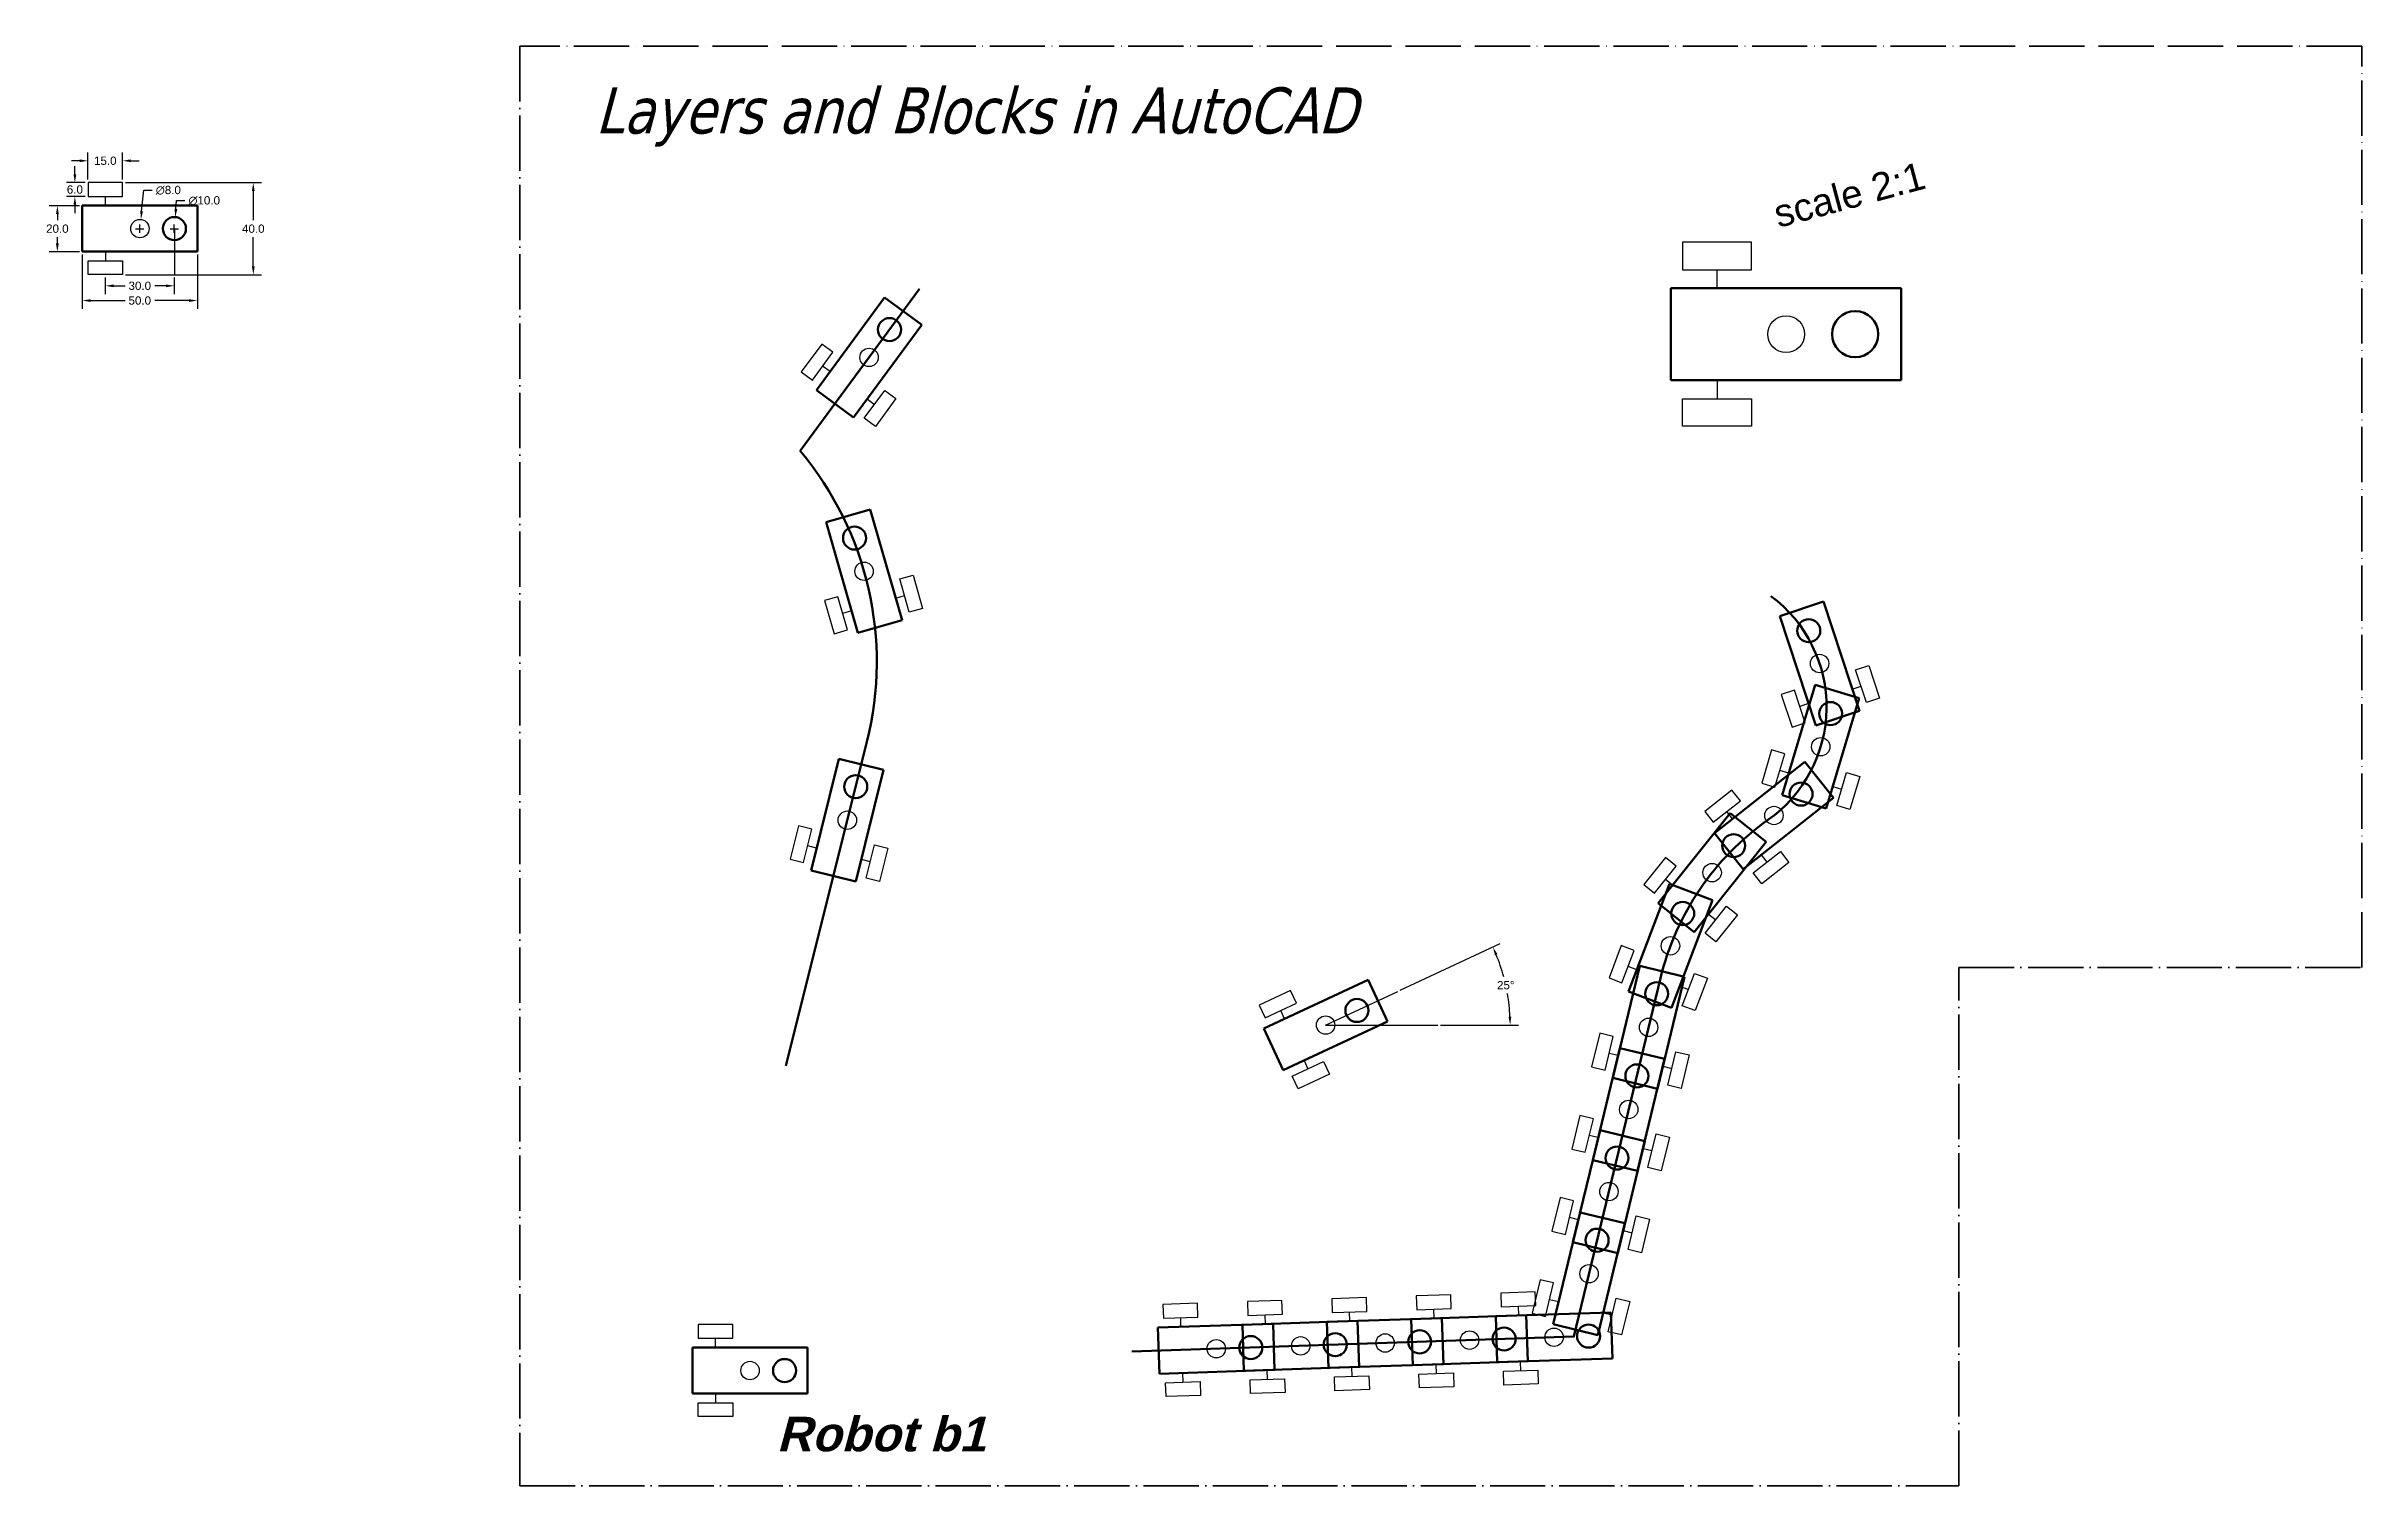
# Model space of a CAD drawing. Header units: inches. Extents: x 3112 to 4118, y 2513 to 3138.
import ezdxf
from ezdxf.enums import TextEntityAlignment as Align

# ---------------------------------------------------------------- set-up
doc = ezdxf.new("R2010")
doc.units = ezdxf.units.IN
doc.header["$MEASUREMENT"] = 0
doc.linetypes.add('ACAD_ISO04W100', pattern=[30, 24, -3, 0, -3])
for name, color, linetype, lineweight in [('Body', 1, 'Continuous', 50), ('Border', 5, 'ACAD_ISO04W100', 35), ('Path', 3, 'Continuous', 50), ('Text', 241, 'Continuous', 35)]:
    doc.layers.add(name, color=color, linetype=linetype, lineweight=lineweight)
doc.layers.add('Dimensions', color=4, linetype='Continuous')
doc.styles.add('Cool', font='swissbo.ttf', dxfattribs={"oblique": 15, "height": 5})
doc.styles.get("Standard").update_dxf_attribs({"font": 'Arial.ttf'})
doc.styles.add('style1', font='Verdana.ttf', dxfattribs={"width": 0.8, "oblique": 15, "height": 5})
doc.dimstyles.get("Standard").update_dxf_attribs({"dimscale": 20, "dimtxt": 0.18, "dimasz": 0.18, "dimexe": 0.18, "dimexo": 0.0625, "dimgap": 0.09, "dimtad": 0, "dimtih": 1, "dimtoh": 1, "dimdec": 1, "dimzin": 0, "dimdsep": 46, "dimtxsty": 'Standard', "dimcen": 0.09, "dimadec": 0, "dimazin": 0, "dimtfac": 1, "dimtdec": 1, "dimtix": 1, "dimtofl": 0, "dimtmove": 0, "dimatfit": 0, "dimfxl": 1, "dimtolj": 1, "dimtzin": 0, "dimarcsym": 0})

# ---------------------------------------------------------------- blocks, each defined once
blk = doc.blocks.new('Block1')
for p, q in [((-7.5, 20), (-22.5, 20)), ((-22.5, 20), (-22.5, 14)), ((-7.5, 14), (-7.5, 20)), ((-22.5, 14), (-7.5, 14)), ((-15, 10), (-15, 14)), ((-15, -10), (-15, -14)), ((-22.5, -14), (-7.5, -14)), ((-22.5, -20), (-22.5, -14)), ((-7.5, -14), (-7.5, -20)), ((-7.5, -20), (-22.5, -20))]:
    blk.add_line(p, q)
blk.add_circle((0, 0), 4)
at = {"layer": 'Body'}
for p, q in [((-25, 10), (25, 10)), ((-25, -10), (-25, 10)), ((25, 10), (25, -10)), ((25, -10), (-25, -10))]:
    blk.add_line(p, q, dxfattribs=at)
blk.add_circle((15, 0), 5, dxfattribs=at)
blk = doc.blocks.new('*D3')
at = {"layer": 'Defpoints', "color": 0, "transparency": 16777216}
for p in [(3127.8, 3069), (3117, 3049), (3127.8, 3049)]:
    blk.add_point(p, dxfattribs=at)
at = {"layer": 'Dimensions', "color": 0, "lineweight": -2, "transparency": 16777216}
for p, q in [((3126.6, 3069), (3113.4, 3069)), ((3117, 3065.4), (3117, 3062.7)), ((3126.6, 3049), (3113.4, 3049)), ((3117, 3052.6), (3117, 3055.4))]:
    blk.add_line(p, q, dxfattribs=at)
at = {"layer": 'Dimensions', "color": 0, "transparency": 16777216}
for points in [[(3116.4, 3065.4), (3117.6, 3065.4), (3117, 3069)], [(3116.4, 3052.6), (3117.6, 3052.6), (3117, 3049)]]:
    blk.add_solid(points, dxfattribs=at)
at = {"layer": 'Dimensions', "color": 0, "transparency": 16777216, "insert": (3117, 3059), "char_height": 3.6, "attachment_point": 5}
blk.add_mtext('\\A1;20.0', dxfattribs=at)
blk = doc.blocks.new('*D4')
at = {"layer": 'Defpoints', "color": 0, "transparency": 16777216}
for p in [(3124.6, 3079), (3130.3, 3079), (3130.3, 3073)]:
    blk.add_point(p, dxfattribs=at)
at = {"layer": 'Dimensions', "color": 0, "lineweight": -2, "transparency": 16777216}
for p, q in [((3129.1, 3079), (3121, 3079)), ((3124.6, 3082.6), (3124.6, 3086.2)), ((3129.1, 3073), (3121, 3073)), ((3124.6, 3069.4), (3124.6, 3065.8))]:
    blk.add_line(p, q, dxfattribs=at)
at = {"layer": 'Dimensions', "color": 0, "transparency": 16777216}
for points in [[(3124, 3082.6), (3125.2, 3082.6), (3124.6, 3079)], [(3124, 3069.4), (3125.2, 3069.4), (3124.6, 3073)]]:
    blk.add_solid(points, dxfattribs=at)
at = {"layer": 'Dimensions', "color": 0, "transparency": 16777216, "insert": (3124.6, 3076), "char_height": 3.6, "attachment_point": 5}
blk.add_mtext('\\A1;6.0', dxfattribs=at)
blk = doc.blocks.new('*D5')
at = {"layer": 'Defpoints', "color": 0, "transparency": 16777216}
for p in [(3130.3, 3088.5), (3130.3, 3079), (3145.3, 3079)]:
    blk.add_point(p, dxfattribs=at)
at = {"layer": 'Dimensions', "color": 0, "lineweight": -2, "transparency": 16777216}
for p, q in [((3126.7, 3088.5), (3123.1, 3088.5)), ((3130.3, 3080.3), (3130.3, 3092.1)), ((3145.3, 3080.3), (3145.3, 3092.1)), ((3148.9, 3088.5), (3152.5, 3088.5))]:
    blk.add_line(p, q, dxfattribs=at)
at = {"layer": 'Dimensions', "color": 0, "transparency": 16777216}
for points in [[(3126.7, 3089.1), (3126.7, 3087.9), (3130.3, 3088.5)], [(3148.9, 3089.1), (3148.9, 3087.9), (3145.3, 3088.5)]]:
    blk.add_solid(points, dxfattribs=at)
at = {"layer": 'Dimensions', "color": 0, "transparency": 16777216, "insert": (3137.8, 3088.5), "char_height": 3.6, "attachment_point": 5}
blk.add_mtext('\\A1;15.0', dxfattribs=at)
blk = doc.blocks.new('*D6')
at = {"layer": 'Defpoints', "color": 0, "transparency": 16777216}
for p in [(3168.2, 3064), (3167.4, 3054.1)]:
    blk.add_point(p, dxfattribs=at)
at = {"layer": 'Dimensions', "color": 0, "lineweight": -2, "transparency": 16777216}
for p, q in [((3168.5, 3067.6), (3168.8, 3071.2)), ((3168.8, 3071.2), (3172.4, 3071.2)), ((3166, 3059), (3169.6, 3059)), ((3167.8, 3057.2), (3167.8, 3060.8))]:
    blk.add_line(p, q, dxfattribs=at)
at = {"layer": 'Dimensions', "color": 0, "transparency": 16777216}
blk.add_solid([(3167.9, 3067.7), (3169.1, 3067.6), (3168.2, 3064)], dxfattribs=at)
at = {"layer": 'Dimensions', "color": 0, "transparency": 16777216, "insert": (3180.8, 3071.2), "char_height": 3.6, "attachment_point": 5}
blk.add_mtext('\\A1;∅10.0', dxfattribs=at)
blk = doc.blocks.new('*D7')
at = {"layer": 'Defpoints', "color": 0, "transparency": 16777216}
for p in [(3153.3, 3063), (3152.4, 3055.1)]:
    blk.add_point(p, dxfattribs=at)
at = {"layer": 'Dimensions', "color": 0, "lineweight": -2, "transparency": 16777216}
for p, q in [((3153.6, 3066.6), (3154.6, 3075.7)), ((3154.6, 3075.7), (3158.2, 3075.7)), ((3151, 3059), (3154.6, 3059)), ((3152.8, 3057.2), (3152.8, 3060.8))]:
    blk.add_line(p, q, dxfattribs=at)
at = {"layer": 'Dimensions', "color": 0, "transparency": 16777216}
blk.add_solid([(3153, 3066.7), (3154.2, 3066.5), (3153.3, 3063)], dxfattribs=at)
at = {"layer": 'Dimensions', "color": 0, "transparency": 16777216, "insert": (3165.2, 3075.7), "char_height": 3.6, "attachment_point": 5}
blk.add_mtext('\\A1;∅8.0', dxfattribs=at)
blk = doc.blocks.new('*D8')
at = {"layer": 'Defpoints', "color": 0, "transparency": 16777216}
for p in [(3127.8, 3049), (3177.8, 3049), (3127.8, 3027.8)]:
    blk.add_point(p, dxfattribs=at)
at = {"layer": 'Dimensions', "color": 0, "lineweight": -2, "transparency": 16777216}
for p, q in [((3127.8, 3047.8), (3127.8, 3024.2)), ((3177.8, 3047.8), (3177.8, 3024.2)), ((3131.4, 3027.8), (3146.4, 3027.8)), ((3174.2, 3027.8), (3159.3, 3027.8))]:
    blk.add_line(p, q, dxfattribs=at)
at = {"layer": 'Dimensions', "color": 0, "transparency": 16777216}
for points in [[(3131.4, 3028.4), (3131.4, 3027.2), (3127.8, 3027.8)], [(3174.2, 3028.4), (3174.2, 3027.2), (3177.8, 3027.8)]]:
    blk.add_solid(points, dxfattribs=at)
at = {"layer": 'Dimensions', "color": 0, "transparency": 16777216, "insert": (3152.8, 3027.8), "char_height": 3.6, "attachment_point": 5}
blk.add_mtext('\\A1;50.0', dxfattribs=at)
blk = doc.blocks.new('*D9')
at = {"layer": 'Defpoints', "color": 0, "transparency": 16777216}
for p in [(3137.8, 3039), (3167.8, 3039), (3137.8, 3034.2)]:
    blk.add_point(p, dxfattribs=at)
at = {"layer": 'Dimensions', "color": 0, "lineweight": -2, "transparency": 16777216}
for p, q in [((3137.8, 3037.8), (3137.8, 3030.6)), ((3167.8, 3037.8), (3167.8, 3030.6)), ((3141.4, 3034.2), (3146.4, 3034.2)), ((3164.2, 3034.2), (3159.3, 3034.2))]:
    blk.add_line(p, q, dxfattribs=at)
at = {"layer": 'Dimensions', "color": 0, "transparency": 16777216}
for points in [[(3141.4, 3034.8), (3141.4, 3033.6), (3137.8, 3034.2)], [(3164.2, 3034.8), (3164.2, 3033.6), (3167.8, 3034.2)]]:
    blk.add_solid(points, dxfattribs=at)
at = {"layer": 'Dimensions', "color": 0, "transparency": 16777216, "insert": (3152.8, 3034.2), "char_height": 3.6, "attachment_point": 5}
blk.add_mtext('\\A1;30.0', dxfattribs=at)
blk = doc.blocks.new('*D10')
at = {"layer": 'Defpoints', "color": 0, "transparency": 16777216}
for p in [(3145.3, 3079), (3145.3, 3039), (3202.1, 3039)]:
    blk.add_point(p, dxfattribs=at)
at = {"layer": 'Dimensions', "color": 0, "lineweight": -2, "transparency": 16777216}
for p, q in [((3146.6, 3079), (3205.7, 3079)), ((3202.1, 3075.4), (3202.1, 3062.7)), ((3202.1, 3042.6), (3202.1, 3055.4)), ((3146.6, 3039), (3205.7, 3039))]:
    blk.add_line(p, q, dxfattribs=at)
at = {"layer": 'Dimensions', "color": 0, "transparency": 16777216}
for points in [[(3201.5, 3075.4), (3202.7, 3075.4), (3202.1, 3079)], [(3201.5, 3042.6), (3202.7, 3042.6), (3202.1, 3039)]]:
    blk.add_solid(points, dxfattribs=at)
at = {"layer": 'Dimensions', "color": 0, "transparency": 16777216, "insert": (3202.1, 3059), "char_height": 3.6, "attachment_point": 5}
blk.add_mtext('\\A1;40.0', dxfattribs=at)
blk = doc.blocks.new('*D11')
at = {"layer": 'Defpoints', "color": 0, "transparency": 16777216}
for p in [(3699.2, 2727.8), (3747.1, 2724.8), (3667.9, 2713.2), (3667.9, 2713.2), (3716.5, 2713.2)]:
    blk.add_point(p, dxfattribs=at)
at = {"layer": 'Dimensions', "color": 0, "lineweight": -2, "transparency": 16777216}
for p, q in [((3700.3, 2728.3), (3743.7, 2748.6)), ((3717.8, 2713.2), (3751.6, 2713.2))]:
    blk.add_line(p, q, dxfattribs=at)
for start, end in [(15.1793, 22.4257), (2.5743, 9.8482)]:
    blk.add_arc((3667.9, 2713.2), 80.1, start, end, dxfattribs=at)
at = {"layer": 'Dimensions', "color": 0, "transparency": 16777216}
for points in [[(3741.4, 2743.5), (3742.5, 2744), (3740.5, 2747.1)], [(3748.5, 2716.8), (3747.3, 2716.8), (3748, 2713.2)]]:
    blk.add_solid(points, dxfattribs=at)
at = {"layer": 'Dimensions', "color": 0, "transparency": 16777216, "insert": (3746.1, 2730.5), "char_height": 3.6, "attachment_point": 5}
blk.add_mtext('\\A1;25°', dxfattribs=at)
blk = doc.blocks.new('Block2')
for p, q in [((-7.5, 20), (-22.5, 20)), ((-22.5, 20), (-22.5, 14)), ((-22.5, 14), (-7.5, 14)), ((-15, 10), (-15, 14)), ((-7.5, 14), (-7.5, 20)), ((-15, -10), (-15, -14)), ((-22.5, -14), (-7.5, -14)), ((-22.5, -20), (-22.5, -14)), ((-7.5, -20), (-22.5, -20)), ((-7.5, -14), (-7.5, -20))]:
    blk.add_line(p, q)
blk.add_circle((0, 0), 4)
at = {"layer": 'Body'}
for p, q in [((-25, 10), (25, 10)), ((-25, -10), (-25, 10)), ((25, 10), (25, -10)), ((25, -10), (-25, -10))]:
    blk.add_line(p, q, dxfattribs=at)
blk.add_circle((15, 0), 5, dxfattribs=at)
at = {"layer": 'Text', "style": 'Cool', "oblique": 15}
for tag, p, height, flags in [('WIDTH', (-4.8, 12.3), 5, 1), ('TERMINATOR', (-25, -10), 4.5, 2)]:
    blk.add_attdef(tag, p, '', height=height, dxfattribs=dict(at, flags=flags))
at = {"layer": 'Text', "style": 'Cool', "oblique": 15, "flags": 1}
blk.add_attdef('HEIGHT', text='', height=5, dxfattribs=at).set_placement((51.9, -2.5), align=Align.RIGHT)

msp = doc.modelspace()

# ---------------------------------------------------------------- linework, layer by layer
at = {"layer": 'Border'}
for p, q in [((4117.86, 3138.2), (3317.86, 3138.2)), ((3317.86, 3138.2), (3317.86, 2513.2)), ((4117.86, 2738.2), (4117.86, 3138.2)), ((3942.86, 2513.2), (3942.86, 2738.2)), ((3942.86, 2738.2), (4117.86, 2738.2)), ((3317.86, 2513.2), (3942.86, 2513.2))]:
    msp.add_line(p, q, dxfattribs=at)
at = {"layer": 'Dimensions'}
for p, q in [((3167.84, 3059.05), (3167.84, 3039.05)), ((3667.86, 2713.2), (3699.18, 2727.8)), ((3667.86, 2713.2), (3716.52, 2713.2))]:
    msp.add_line(p, q, dxfattribs=at)
at = {"layer": 'Path'}
for points in [[(3433.44, 2695.45), (3468.64, 2836.21, 0.2398047), (3439.65, 2962.48), (3491.42, 3032.86)], [(3583.69, 2571.43), (3775.67, 2577.92), (3813.28, 2733.53, -0.1817699), (3859.98, 2802.26, 0.5099057), (3861.28, 2899.51, -3.0122925)]]:
    msp.add_lwpolyline(points, format="xyb", dxfattribs=at)

# ---------------------------------------------------------------- block references
for name, p in [('Block2', (3152.84, 3059.05)), ('Block1', (3417.86, 2563.2))]:
    msp.add_blockref(name, p)
at = {"xscale": 2, "yscale": 2, "zscale": 2}
msp.add_blockref('Block1', (3867.86, 3013.2), dxfattribs=at)
for p, rotation in [((3469.54, 3003.11), 53.66468544338292), ((3467.37, 2910.25), 106.0081847531505), ((3882.4, 2870.2), 108.2799629004759), ((3882.89, 2834.08), 73.28947912157552), ((3460.12, 2802.17), 75.9595693557957), ((3862.58, 2804.2), 38.29899534267517), ((3835.73, 2779.39), 51.4335575601301), ((3817.64, 2747.63), 69.24246629770423), ((3667.86, 2713.2), 25), ((3808.13, 2712.22), 76.40994582814353), ((3799.51, 2676.55), 76.40994582814353), ((3790.89, 2640.88), 76.40994582814353), ((3782.26, 2605.21), 76.40994582814353), ((3657.03, 2573.91), 1.934332199274921), ((3693.71, 2575.15), 1.934332199274921), ((3730.38, 2576.39), 1.934332199274921), ((3767.06, 2577.63), 1.934332199274921), ((3620.36, 2572.67), 1.934332199274921)]:
    msp.add_blockref('Block1', p, dxfattribs=dict(rotation=rotation))

# ---------------------------------------------------------------- texts
at = {"layer": 'Text'}
msp.add_text('scale 2:1', height=12, rotation=15, dxfattribs=at).set_placement((3864.48, 3059.32))
at = {"layer": 'Text', "style": 'Cool', "oblique": 15}
msp.add_text('Robot b1', height=15, dxfattribs=at).set_placement((3429.42, 2528.12))
at = {"layer": 'Text', "insert": (3350.62, 3120.35), "char_height": 20, "attachment_point": 1, "style": 'style1'}
msp.add_mtext_dynamic_manual_height_columns('Layers and Blocks in AutoCAD', width=359.1323, gutter_width=25, heights=[0], dxfattribs=at)

# ---------------------------------------------------------------- dimensions: what is measured, and where the dimension line sits
at = {"layer": 'Dimensions'}
for base, p1, p2, picture, middle in [((3130.34, 3088.55), (3145.34, 3079.05), (3130.34, 3079.05), '*D5', (3137.84, 3088.55)), ((3127.84, 3027.79), (3177.84, 3049.05), (3127.84, 3049.05), '*D8', (3152.84, 3027.79)), ((3137.84, 3034.16), (3167.84, 3039.05), (3137.84, 3039.05), '*D9', (3152.84, 3034.16))]:
    dim = msp.add_linear_dim(base=base, p1=p1, p2=p2, dimstyle='Standard', dxfattribs=at)
    dim.commit()
    dim.dimension.update_dxf_attribs({"geometry": picture, "text_midpoint": middle})
for base, p1, p2, picture, middle in [((3124.56, 3079.05), (3130.34, 3073.05), (3130.34, 3079.05), '*D4', (3124.56, 3076.05)), ((3202.1, 3039.05), (3145.34, 3079.05), (3145.34, 3039.05), '*D10', (3202.1, 3059.05)), ((3116.97, 3049.05), (3127.84, 3069.05), (3127.84, 3049.05), '*D3', (3116.97, 3059.05))]:
    dim = msp.add_linear_dim(base=base, p1=p1, p2=p2, angle=90, dimstyle='Standard', dxfattribs=at)
    dim.commit()
    dim.dimension.update_dxf_attribs({"geometry": picture, "text_midpoint": middle})
for p1, p2, picture, middle in [((3152.42, 3055.07), (3153.26, 3063.03), '*D7', (3165.24, 3075.71)), ((3167.44, 3054.07), (3168.24, 3064.03), '*D6', (3180.84, 3071.21))]:
    dim = msp.add_diameter_dim_2p(p1=p1, p2=p2, dimstyle='Standard', dxfattribs=at)
    dim.commit()
    dim.dimension.update_dxf_attribs({"geometry": picture, "text_midpoint": middle, "dimtype": 163})
dim = msp.add_angular_dim_2l(base=(3747.14, 2724.81), line1=((3667.86, 2713.2), (3716.52, 2713.2)), line2=((3667.86, 2713.2), (3699.18, 2727.8)), dimstyle='Standard', dxfattribs=at)
dim.commit()
dim.dimension.update_dxf_attribs({"geometry": '*D11', "text_midpoint": (3746.09, 2730.54)})

doc.saveas('drawing.dxf')
